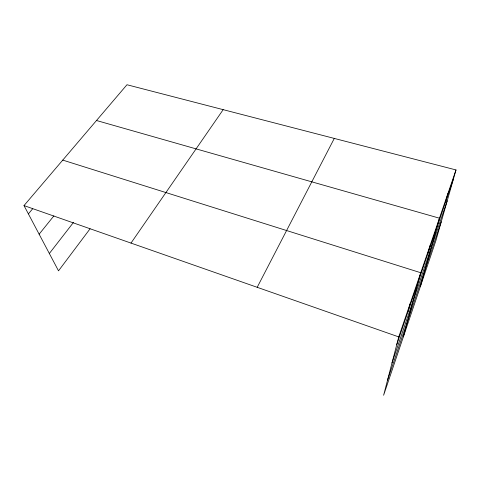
<?xml version="1.0" encoding="UTF-8"?>
<svg xmlns="http://www.w3.org/2000/svg" width="480" height="480" viewBox="0 0 480 480"><rect width="100%" height="100%" fill="white"/><g stroke="black" fill="none" stroke-linecap="round" stroke-linejoin="round"><path stroke-width="0.72" d="M456 169.938L398.748 336.912L383.616 395.256L435.864 240.714L456 169.938L126.966 84.744L24 205.59L58.512 270.834L90.072 228.792M408.012 311.682L410.13 303.714M403.368 336.834L420.75 272.742L62.76 160.104M428.052 253.128L430.398 244.608M420.474 286.23L439.452 218.196L96.492 120.51M445.47 202.23L447.972 193.35M387.552 380.076L441.204 221.934M392.004 362.904L447.162 201.006M396.774 344.514L453.438 178.95M257.19 287.31L334.29 138.426M130.998 243.09L223.176 109.656M49.344 253.5L73.554 222.306M39.132 234.198L53.892 215.874M28.386 213.882L32.664 208.776M24 205.59L398.748 336.912"/></g></svg>
